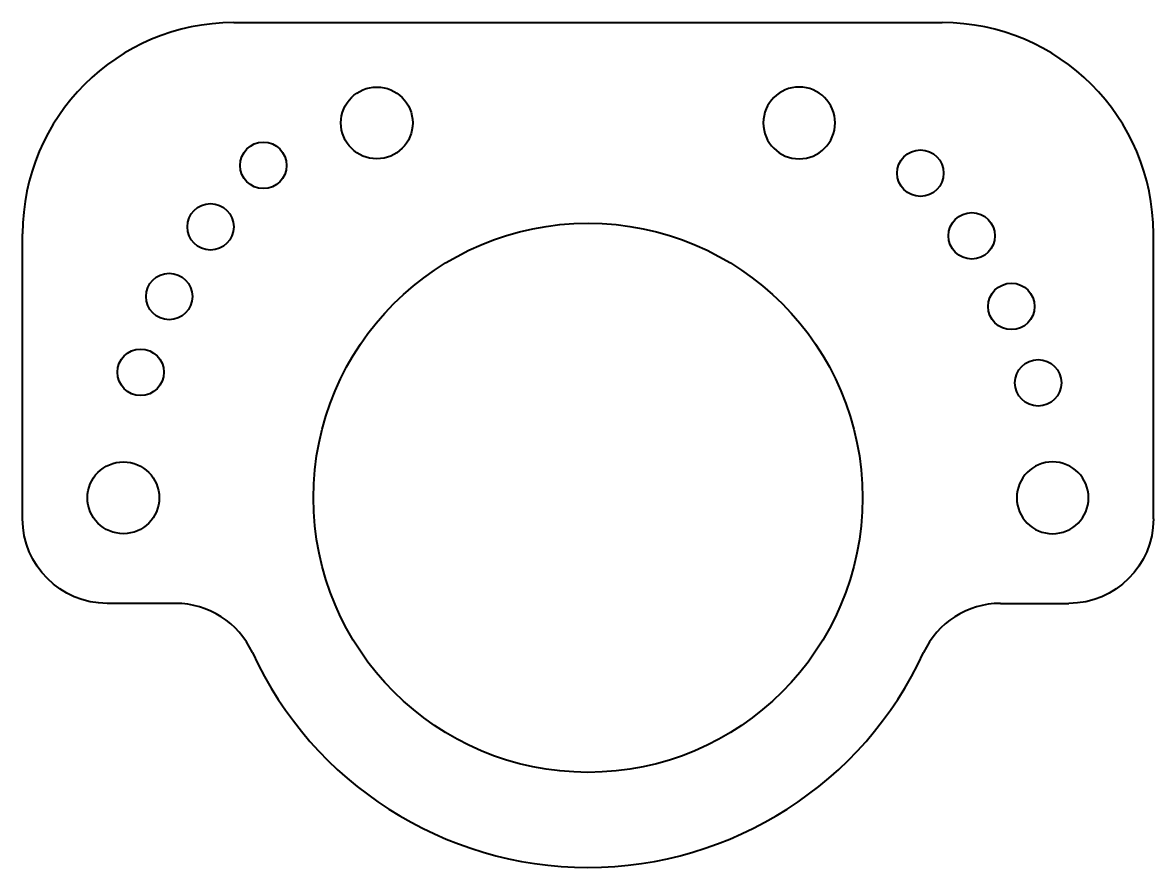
# Model space of a CAD drawing. Header units: inches. Extents: x -26.8 to 26.8, y -17.5 to 22.5.
import ezdxf

# ---------------------------------------------------------------- set-up
doc = ezdxf.new("R2010")
doc.units = ezdxf.units.IN
doc.header["$MEASUREMENT"] = 0
doc.layers.add('Visible', color=7, linetype='Continuous', lineweight=40)

msp = doc.modelspace()

# ---------------------------------------------------------------- linework, layer by layer
at = {"layer": 'Visible'}
for p, q in [((-16.771, 22.5, -25), (16.771, 22.5, -25)), ((-26.771, -1, -25), (-26.771, 12.5, -25)), ((26.771, -1, -25), (26.771, 12.5, -25)), ((-19.526, -5, -25), (-22.771, -5, -25)), ((19.526, -5, -25), (22.771, -5, -25))]:
    msp.add_line(p, q, dxfattribs=at)
for centre, radius in [((-10, 17.75, -25), 1.7), ((-15.372, 15.739, -25), 1.1), ((15.739, 15.372, -25), 1.1), ((-17.871, 12.83, -25), 1.1), ((18.169, 12.406, -25), 1.1), ((0, 0, -25), 13), ((-19.828, 9.532, -25), 1.1), ((20.047, 9.062, -25), 1.1), ((-21.182, 5.944, -25), 1.1), ((21.316, 5.443, -25), 1.1), ((-22, 0, -25), 1.7)]:
    msp.add_circle(centre, radius, dxfattribs=at)
at = {"layer": 'Visible', "extrusion": (0, 0, -1)}
for centre in [(-10, 17.75, 25), (-22, 0, 25)]:
    msp.add_circle(centre, 1.7, dxfattribs=at)
at = {"layer": 'Visible'}
for centre, radius, start, end in [((-16.771, 12.5, -25), 10, 90, 180), ((16.771, 12.5, -25), 10, 0, 90), ((-19.526, -9, -25), 4, 24.7465, 90), ((19.526, -9, -25), 4, 90, 155.2535), ((0, 0, -25), 17.5, 204.7465, 335.2535)]:
    msp.add_arc(centre, radius, start, end, dxfattribs=at)
at = {"layer": 'Visible', "extrusion": (0, 0, -1)}
for centre, start, end in [((22.771, -1, 25), 270, 0), ((-22.771, -1, 25), 180, 270)]:
    msp.add_arc(centre, 4, start, end, dxfattribs=at)

doc.saveas('drawing.dxf')
